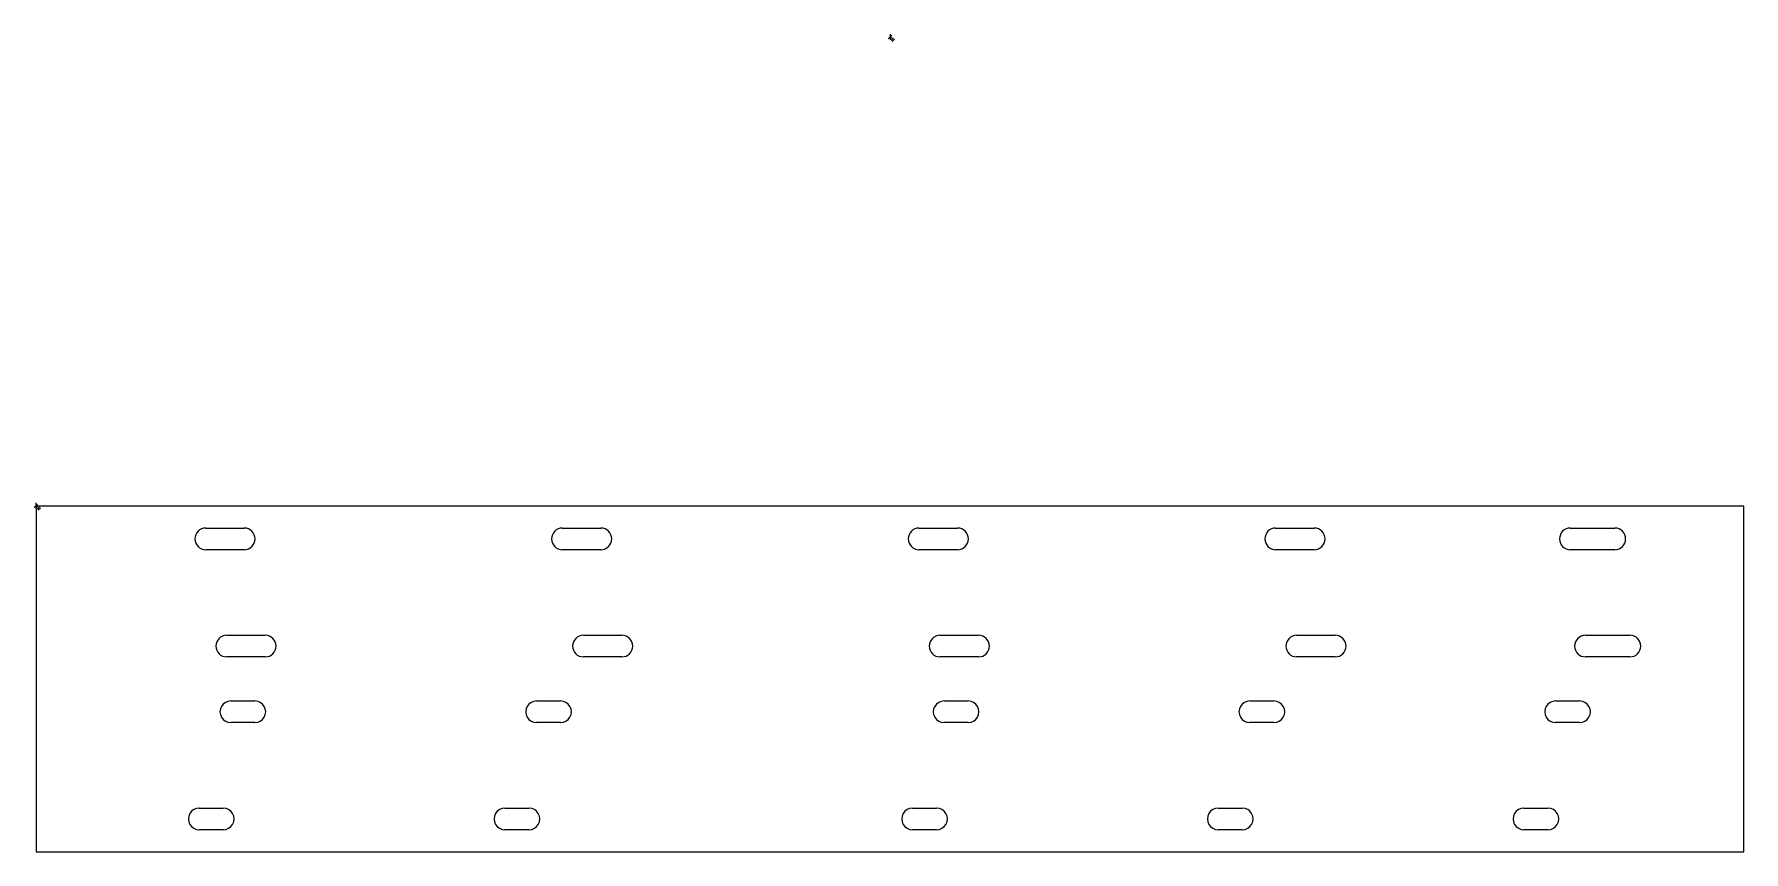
# Model space of a CAD drawing. Extents: x -1 to 790, y 0 to 378.
import ezdxf

# ---------------------------------------------------------------- set-up
doc = ezdxf.new("R2010")
doc.units = 0

msp = doc.modelspace()

# ---------------------------------------------------------------- linework, layer by layer
for p, q in [((0.132393, 160.132665), (0.132393, 0.132975)), ((790.129607, 160.132665), (0.132393, 160.132665)), ((790.129607, 0.132975), (790.129607, 160.132665)), ((73.638843, 145.940168), (73.538301, 144.932636)), ((73.538301, 144.932636), (73.638843, 143.92484)), ((73.929884, 146.878909), (73.638843, 145.940168)), ((73.638843, 143.92484), (73.929884, 142.986364)), ((74.390258, 147.72822), (73.929884, 146.878909)), ((73.929884, 142.986364), (74.390258, 142.137052)), ((75.001445, 148.467994), (74.390258, 147.72822)), ((75.742277, 149.078652), (75.001445, 148.467994)), ((76.591589, 149.539555), (75.742277, 149.078652)), ((77.530858, 149.830861), (76.591589, 149.539555)), ((78.536274, 149.932461), (77.530858, 149.830861)), ((78.536274, 149.932461), (96.390335, 149.932461)), ((97.398396, 149.830861), (96.390335, 149.932461)), ((98.337666, 149.539555), (97.398396, 149.830861)), ((99.186977, 149.078652), (98.337666, 149.539555)), ((99.925164, 148.467994), (99.186977, 149.078652)), ((100.53635, 147.72822), (99.925164, 148.467994)), ((100.996725, 146.878909), (100.53635, 147.72822)), ((100.53635, 142.137052), (100.996725, 142.986364)), ((101.287766, 145.940168), (100.996725, 146.878909)), ((100.996725, 142.986364), (101.287766, 143.92484)), ((101.390953, 144.932636), (101.287766, 145.940168)), ((101.287766, 143.92484), (101.390953, 144.932636)), ((238.638622, 145.940168), (238.537022, 144.932636)), ((238.537022, 144.932636), (238.638622, 143.92484)), ((238.929928, 146.878909), (238.638622, 145.940168)), ((238.638622, 143.92484), (238.929928, 142.986364)), ((239.391096, 147.72822), (238.929928, 146.878909)), ((238.929928, 142.986364), (239.391096, 142.137052)), ((240.001489, 148.467994), (239.391096, 147.72822)), ((240.741528, 149.078652), (240.001489, 148.467994)), ((241.590839, 149.539555), (240.741528, 149.078652)), ((242.529315, 149.830861), (241.590839, 149.539555)), ((243.537112, 149.932461), (242.529315, 149.830861)), ((243.537112, 149.932461), (261.390114, 149.932461)), ((262.397646, 149.830861), (261.38985, 149.932461)), ((263.336122, 149.539555), (262.397646, 149.830861)), ((264.185434, 149.078652), (263.336122, 149.539555)), ((264.925472, 148.467994), (264.185434, 149.078652)), ((265.535865, 147.72822), (264.925472, 148.467994)), ((265.997034, 146.878909), (265.535865, 147.72822)), ((265.535865, 142.137052), (265.997034, 142.986364)), ((266.288339, 145.940168), (265.997034, 146.878909)), ((265.997034, 142.986364), (266.288339, 143.92484)), ((266.389939, 144.932636), (266.288339, 145.940168)), ((266.288339, 143.92484), (266.389939, 144.932636)), ((403.638269, 145.940168), (403.536696, 144.932636)), ((403.536696, 144.932636), (403.638269, 143.92484)), ((403.929628, 146.878909), (403.638269, 145.940168)), ((403.638269, 143.92484), (403.929628, 142.986364)), ((404.390611, 147.72822), (403.929628, 146.878909)), ((403.929628, 142.986364), (404.390611, 142.137052)), ((405.001163, 148.467994), (404.390611, 147.72822)), ((405.741149, 149.078652), (405.001163, 148.467994)), ((406.59046, 149.539555), (405.741149, 149.078652)), ((407.529015, 149.830861), (406.59046, 149.539555)), ((408.53668, 149.932461), (407.529015, 149.830861)), ((408.53668, 149.932461), (426.389629, 149.932461)), ((427.397161, 149.830861), (426.389365, 149.932461)), ((428.335637, 149.539555), (427.397161, 149.830861)), ((429.184949, 149.078652), (428.335637, 149.539555)), ((429.924987, 148.467994), (429.184949, 149.078652)), ((430.535645, 147.72822), (429.924987, 148.467994)), ((430.996549, 146.878909), (430.535645, 147.72822)), ((430.535645, 142.137052), (430.996549, 142.986364)), ((431.287854, 145.940168), (430.996549, 146.878909)), ((430.996549, 142.986364), (431.287854, 143.92484)), ((431.389454, 144.932636), (431.287854, 145.940168)), ((431.287854, 143.92484), (431.389454, 144.932636)), ((568.637917, 145.940168), (568.536317, 144.932636)), ((568.536317, 144.932636), (568.637917, 143.92484)), ((568.929223, 146.878909), (568.637917, 145.940168)), ((568.637917, 143.92484), (568.929223, 142.986364)), ((569.390126, 147.72822), (568.929223, 146.878909)), ((568.929223, 142.986364), (569.390126, 142.137052)), ((570.000784, 148.467994), (569.390126, 147.72822)), ((570.740823, 149.078652), (570.000784, 148.467994)), ((571.590134, 149.539555), (570.740823, 149.078652)), ((572.52861, 149.830861), (571.590134, 149.539555)), ((573.536142, 149.932461), (572.52861, 149.830861)), ((573.536142, 149.932461), (591.389144, 149.932461)), ((592.396676, 149.830861), (591.389144, 149.932461)), ((593.335417, 149.539555), (592.396676, 149.830861)), ((594.184728, 149.078652), (593.335417, 149.539555)), ((594.924502, 148.467994), (594.184728, 149.078652)), ((595.53516, 147.72822), (594.924502, 148.467994)), ((595.996064, 146.878909), (595.53516, 147.72822)), ((595.53516, 142.137052), (595.996064, 142.986364)), ((596.287369, 145.940168), (595.996064, 146.878909)), ((595.996064, 142.986364), (596.287369, 143.92484)), ((596.388969, 144.932636), (596.287369, 145.940168)), ((596.287369, 143.92484), (596.388969, 144.932636)), ((704.957693, 145.940168), (704.857151, 144.932636)), ((704.857151, 144.932636), (704.957693, 143.92484)), ((705.248734, 146.878909), (704.957693, 145.940168)), ((704.957693, 143.92484), (705.248734, 142.986364)), ((705.709109, 147.72822), (705.248734, 146.878909)), ((705.248734, 142.986364), (705.709109, 142.137052)), ((706.320295, 148.467994), (705.709109, 147.72822)), ((707.061128, 149.078652), (706.320295, 148.467994)), ((707.910439, 149.539555), (707.061128, 149.078652)), ((708.847063, 149.830861), (707.910439, 149.539555)), ((709.855124, 149.932461), (708.847063, 149.830861)), ((709.855124, 149.932461), (730.458203, 149.932461)), ((731.466264, 149.830861), (730.458203, 149.932461)), ((732.405533, 149.539555), (731.466264, 149.830861)), ((733.254845, 149.078652), (732.405533, 149.539555)), ((733.993031, 148.467994), (733.254845, 149.078652)), ((734.604218, 147.72822), (733.993031, 148.467994)), ((735.064593, 146.878909), (734.604218, 147.72822)), ((734.604218, 142.137052), (735.064593, 142.986364)), ((735.35828, 145.940168), (735.064593, 146.878909)), ((735.064593, 142.986364), (735.35828, 143.92484)), ((735.458821, 144.932636), (735.35828, 145.940168)), ((735.35828, 143.92484), (735.458821, 144.932636)), ((74.390258, 142.137052), (75.001445, 141.397014)), ((75.001445, 141.397014), (75.742277, 140.786621)), ((75.742277, 140.786621), (76.591589, 140.325453)), ((76.591589, 140.325453), (77.530858, 140.034147)), ((77.530858, 140.034147), (78.536274, 139.932547)), ((96.390335, 139.932547), (78.536274, 139.932547)), ((96.390335, 139.932547), (97.398396, 140.034147)), ((97.398396, 140.034147), (98.337666, 140.325453)), ((98.337666, 140.325453), (99.186977, 140.786621)), ((99.186977, 140.786621), (99.925164, 141.397014)), ((99.925164, 141.397014), (100.53635, 142.137052)), ((239.391096, 142.137052), (240.001489, 141.397014)), ((240.001489, 141.397014), (240.741528, 140.786621)), ((240.741528, 140.786621), (241.590839, 140.325453)), ((241.590839, 140.325453), (242.529315, 140.034147)), ((242.529315, 140.034147), (243.537112, 139.932547)), ((261.390114, 139.932547), (243.537112, 139.932547)), ((261.38985, 139.932547), (262.397646, 140.034147)), ((262.397646, 140.034147), (263.336122, 140.325453)), ((263.336122, 140.325453), (264.185434, 140.786621)), ((264.185434, 140.786621), (264.925472, 141.397014)), ((264.925472, 141.397014), (265.535865, 142.137052)), ((404.390611, 142.137052), (405.001163, 141.397014)), ((405.001163, 141.397014), (405.741149, 140.786621)), ((405.741149, 140.786621), (406.59046, 140.325453)), ((406.59046, 140.325453), (407.529015, 140.034147)), ((407.529015, 140.034147), (408.53668, 139.932547)), ((426.389629, 139.932547), (408.53668, 139.932547)), ((426.389365, 139.932547), (427.397161, 140.034147)), ((427.397161, 140.034147), (428.335637, 140.325453)), ((428.335637, 140.325453), (429.184949, 140.786621)), ((429.184949, 140.786621), (429.924987, 141.397014)), ((429.924987, 141.397014), (430.535645, 142.137052)), ((569.390126, 142.137052), (570.000784, 141.397014)), ((570.000784, 141.397014), (570.740823, 140.786621)), ((570.740823, 140.786621), (571.590134, 140.325453)), ((571.590134, 140.325453), (572.52861, 140.034147)), ((572.52861, 140.034147), (573.536142, 139.932547)), ((591.389144, 139.932547), (573.536142, 139.932547)), ((591.389144, 139.932547), (592.396676, 140.034147)), ((592.396676, 140.034147), (593.335417, 140.325453)), ((593.335417, 140.325453), (594.184728, 140.786621)), ((594.184728, 140.786621), (594.924502, 141.397014)), ((594.924502, 141.397014), (595.53516, 142.137052)), ((705.709109, 142.137052), (706.320295, 141.397014)), ((706.320295, 141.397014), (707.061128, 140.786621)), ((707.061128, 140.786621), (707.910439, 140.325453)), ((707.910439, 140.325453), (708.847063, 140.034147)), ((708.847063, 140.034147), (709.855124, 139.932547)), ((730.458203, 139.932547), (709.855124, 139.932547)), ((730.458203, 139.932547), (731.466264, 140.034147)), ((731.466264, 140.034147), (732.405533, 140.325453)), ((732.405533, 140.325453), (733.254845, 140.786621)), ((733.254845, 140.786621), (733.993031, 141.397014)), ((733.993031, 141.397014), (734.604218, 142.137052)), ((83.362268, 96.340645), (83.261726, 95.332584)), ((83.261726, 95.332584), (83.362268, 94.324523)), ((83.655955, 97.279915), (83.362268, 96.340645)), ((84.116329, 98.129227), (83.655955, 97.279915)), ((84.727516, 98.867413), (84.116329, 98.129227)), ((85.465703, 99.4786), (84.727516, 98.867413)), ((86.315014, 99.938974), (85.465703, 99.4786)), ((87.254284, 100.230016), (86.315014, 99.938974)), ((88.262345, 100.333203), (87.254284, 100.230016)), ((88.262345, 100.333203), (106.11376, 100.333203)), ((107.121821, 100.230016), (106.11376, 100.333203)), ((108.061091, 99.938974), (107.121821, 100.230016)), ((108.910402, 99.4786), (108.061091, 99.938974)), ((109.651235, 98.867413), (108.910402, 99.4786)), ((110.259776, 98.129227), (109.651235, 98.867413)), ((110.722796, 97.279915), (110.259776, 98.129227)), ((111.013837, 96.340645), (110.722796, 97.279915)), ((111.114379, 95.332584), (111.013837, 96.340645)), ((111.013837, 94.324523), (111.114379, 95.332584)), ((248.362841, 96.340645), (248.261241, 95.332584)), ((248.261241, 95.332584), (248.362841, 94.324523)), ((248.654412, 97.279915), (248.362841, 96.340645)), ((249.115315, 98.129227), (248.654412, 97.279915)), ((249.725708, 98.867413), (249.115315, 98.129227)), ((250.465747, 99.4786), (249.725708, 98.867413)), ((251.315058, 99.938974), (250.465747, 99.4786)), ((252.253799, 100.230016), (251.315058, 99.938974)), ((253.261331, 100.333203), (252.253799, 100.230016)), ((253.261331, 100.333203), (271.114333, 100.333203)), ((272.121865, 100.230016), (271.114069, 100.333203)), ((273.060341, 99.938974), (272.121865, 100.230016)), ((273.909653, 99.4786), (273.060341, 99.938974)), ((274.649691, 98.867413), (273.909653, 99.4786)), ((275.260349, 98.129227), (274.649691, 98.867413)), ((275.721253, 97.279915), (275.260349, 98.129227)), ((276.012558, 96.340645), (275.721253, 97.279915)), ((276.114158, 95.332584), (276.012558, 96.340645)), ((276.012558, 94.324523), (276.114158, 95.332584)), ((413.362541, 96.340645), (413.260942, 95.332584)), ((413.260942, 95.332584), (413.362541, 94.324523)), ((413.653874, 97.279915), (413.362541, 96.340645)), ((414.114883, 98.129227), (413.653874, 97.279915)), ((414.725408, 98.867413), (414.114883, 98.129227)), ((415.465394, 99.4786), (414.725408, 98.867413)), ((416.314732, 99.938974), (415.465394, 99.4786)), ((417.253261, 100.230016), (416.314732, 99.938974)), ((418.260952, 100.333203), (417.253261, 100.230016)), ((418.260952, 100.333203), (436.113848, 100.333203)), ((437.12138, 100.230016), (436.113848, 100.333203)), ((438.059856, 99.938974), (437.12138, 100.230016)), ((438.909168, 99.4786), (438.059856, 99.938974)), ((439.649206, 98.867413), (438.909168, 99.4786)), ((440.259864, 98.129227), (439.649206, 98.867413)), ((440.720768, 97.279915), (440.259864, 98.129227)), ((441.012073, 96.340645), (440.720768, 97.279915)), ((441.113673, 95.332584), (441.012073, 96.340645)), ((441.012073, 94.324523), (441.113673, 95.332584)), ((578.362136, 96.340645), (578.260536, 95.332584)), ((578.260536, 95.332584), (578.362136, 94.324523)), ((578.653442, 97.279915), (578.362136, 96.340645)), ((579.114345, 98.129227), (578.653442, 97.279915)), ((579.725003, 98.867413), (579.114345, 98.129227)), ((580.465042, 99.4786), (579.725003, 98.867413)), ((581.314353, 99.938974), (580.465042, 99.4786)), ((582.252829, 100.230016), (581.314353, 99.938974)), ((583.260625, 100.333203), (582.252829, 100.230016)), ((583.260625, 100.333203), (601.113363, 100.333203)), ((602.120895, 100.230016), (601.113363, 100.333203)), ((603.059636, 99.938974), (602.120895, 100.230016)), ((603.908947, 99.4786), (603.059636, 99.938974)), ((604.648986, 98.867413), (603.908947, 99.4786)), ((605.259379, 98.129227), (604.648986, 98.867413)), ((605.720283, 97.279915), (605.259379, 98.129227)), ((606.011853, 96.340645), (605.720283, 97.279915)), ((606.113453, 95.332584), (606.011853, 96.340645)), ((606.011853, 94.324523), (606.113453, 95.332584)), ((711.958559, 96.340645), (711.858018, 95.332584)), ((711.858018, 95.332584), (711.958559, 94.324523)), ((712.2496, 97.279915), (711.958559, 96.340645)), ((712.709975, 98.129227), (712.2496, 97.279915)), ((713.321162, 98.867413), (712.709975, 98.129227)), ((714.061994, 99.4786), (713.321162, 98.867413)), ((714.911305, 99.938974), (714.061994, 99.4786)), ((715.850575, 100.230016), (714.911305, 99.938974)), ((716.858636, 100.333203), (715.850575, 100.230016)), ((716.858636, 100.333203), (737.461715, 100.333203)), ((738.46713, 100.230016), (737.459069, 100.333203)), ((739.4064, 99.938974), (738.46713, 100.230016)), ((740.255711, 99.4786), (739.4064, 99.938974)), ((740.996543, 98.867413), (740.255711, 99.4786)), ((741.605084, 98.129227), (740.996543, 98.867413)), ((742.068105, 97.279915), (741.605084, 98.129227)), ((742.359146, 96.340645), (742.068105, 97.279915)), ((742.459687, 95.332584), (742.359146, 96.340645)), ((742.359146, 94.324523), (742.459687, 95.332584)), ((83.362268, 94.324523), (83.655955, 93.385253)), ((83.655955, 93.385253), (84.116329, 92.535942)), ((84.116329, 92.535942), (84.727516, 91.797755)), ((84.727516, 91.797755), (85.465703, 91.186569)), ((85.465703, 91.186569), (86.315014, 90.726194)), ((86.315014, 90.726194), (87.254284, 90.435153)), ((87.254284, 90.435153), (88.262345, 90.331965)), ((106.11376, 90.331965), (88.262345, 90.331965)), ((106.11376, 90.331965), (107.121821, 90.435153)), ((107.121821, 90.435153), (108.061091, 90.726194)), ((108.061091, 90.726194), (108.910402, 91.186569)), ((108.910402, 91.186569), (109.651235, 91.797755)), ((109.651235, 91.797755), (110.259776, 92.535942)), ((110.259776, 92.535942), (110.722796, 93.385253)), ((110.722796, 93.385253), (111.013837, 94.324523)), ((248.362841, 94.324523), (248.654412, 93.385253)), ((248.654412, 93.385253), (249.115315, 92.535942)), ((249.115315, 92.535942), (249.725708, 91.797755)), ((249.725708, 91.797755), (250.465747, 91.186569)), ((250.465747, 91.186569), (251.315058, 90.726194)), ((251.315058, 90.726194), (252.253799, 90.435153)), ((252.253799, 90.435153), (253.261331, 90.331965)), ((271.114333, 90.331965), (253.261331, 90.331965)), ((271.114069, 90.331965), (272.121865, 90.435153)), ((272.121865, 90.435153), (273.060341, 90.726194)), ((273.060341, 90.726194), (273.909653, 91.186569)), ((273.909653, 91.186569), (274.649691, 91.797755)), ((274.649691, 91.797755), (275.260349, 92.535942)), ((275.260349, 92.535942), (275.721253, 93.385253)), ((275.721253, 93.385253), (276.012558, 94.324523)), ((413.362541, 94.324523), (413.653874, 93.385253)), ((413.653874, 93.385253), (414.114883, 92.535942)), ((414.114883, 92.535942), (414.725408, 91.797755)), ((414.725408, 91.797755), (415.465394, 91.186569)), ((415.465394, 91.186569), (416.314732, 90.726194)), ((416.314732, 90.726194), (417.253261, 90.435153)), ((417.253261, 90.435153), (418.260952, 90.331965)), ((436.113848, 90.331965), (418.260952, 90.331965)), ((436.113848, 90.331965), (437.12138, 90.435153)), ((437.12138, 90.435153), (438.059856, 90.726194)), ((438.059856, 90.726194), (438.909168, 91.186569)), ((438.909168, 91.186569), (439.649206, 91.797755)), ((439.649206, 91.797755), (440.259864, 92.535942)), ((440.259864, 92.535942), (440.720768, 93.385253)), ((440.720768, 93.385253), (441.012073, 94.324523)), ((578.362136, 94.324523), (578.653442, 93.385253)), ((578.653442, 93.385253), (579.114345, 92.535942)), ((579.114345, 92.535942), (579.725003, 91.797755)), ((579.725003, 91.797755), (580.465042, 91.186569)), ((580.465042, 91.186569), (581.314353, 90.726194)), ((581.314353, 90.726194), (582.252829, 90.435153)), ((582.252829, 90.435153), (583.260625, 90.331965)), ((601.113363, 90.331965), (583.260625, 90.331965)), ((601.113363, 90.331965), (602.120895, 90.435153)), ((602.120895, 90.435153), (603.059636, 90.726194)), ((603.059636, 90.726194), (603.908947, 91.186569)), ((603.908947, 91.186569), (604.648986, 91.797755)), ((604.648986, 91.797755), (605.259379, 92.535942)), ((605.259379, 92.535942), (605.720283, 93.385253)), ((605.720283, 93.385253), (606.011853, 94.324523)), ((711.958559, 94.324523), (712.2496, 93.385253)), ((712.2496, 93.385253), (712.709975, 92.535942)), ((712.709975, 92.535942), (713.321162, 91.797755)), ((713.321162, 91.797755), (714.061994, 91.186569)), ((714.061994, 91.186569), (714.911305, 90.726194)), ((714.911305, 90.726194), (715.850575, 90.435153)), ((715.850575, 90.435153), (716.858636, 90.331965)), ((737.461715, 90.331965), (716.858636, 90.331965)), ((737.459069, 90.331965), (738.46713, 90.435153)), ((738.46713, 90.435153), (739.4064, 90.726194)), ((739.4064, 90.726194), (740.255711, 91.186569)), ((740.255711, 91.186569), (740.996543, 91.797755)), ((740.996543, 91.797755), (741.605084, 92.535942)), ((741.605084, 92.535942), (742.068105, 93.385253)), ((742.068105, 93.385253), (742.359146, 94.324523)), ((85.328119, 66.215225), (85.161432, 64.931997)), ((85.161432, 64.931997), (85.328119, 63.64877)), ((85.830827, 67.432307), (85.328119, 66.215225)), ((85.328119, 63.64877), (85.830827, 62.431688)), ((86.632514, 68.474764), (85.830827, 67.432307)), ((87.659096, 69.263221), (86.632514, 68.474764)), ((88.855011, 69.760637), (87.659096, 69.263221)), ((90.159405, 69.932616), (88.855011, 69.760637)), ((90.159405, 69.932616), (101.303641, 69.932616)), ((102.608035, 69.760637), (101.303641, 69.932616)), ((103.80395, 69.263221), (102.608035, 69.760637)), ((104.830532, 68.474764), (103.80395, 69.263221)), ((105.632219, 67.432307), (104.830532, 68.474764)), ((106.134927, 66.215225), (105.632219, 67.432307)), ((105.632219, 62.431688), (106.134927, 63.64877)), ((106.30426, 64.931997), (106.134927, 66.215225)), ((106.134927, 63.64877), (106.30426, 64.931997)), ((226.755935, 66.215225), (226.588454, 64.931997)), ((226.588454, 64.931997), (226.755935, 63.64877)), ((227.258378, 67.432307), (226.755935, 66.215225)), ((226.755935, 63.64877), (227.258378, 62.431688)), ((228.060594, 68.474764), (227.258378, 67.432307)), ((229.088499, 69.263221), (228.060594, 68.474764)), ((230.283885, 69.760637), (229.088499, 69.263221)), ((231.588544, 69.932616), (230.283885, 69.760637)), ((231.588544, 69.932616), (242.731457, 69.932616)), ((244.035851, 69.760637), (242.731457, 69.932616)), ((245.231501, 69.263221), (244.035851, 69.760637)), ((246.259406, 68.474764), (245.231501, 69.263221)), ((247.061622, 67.432307), (246.259406, 68.474764)), ((247.5638, 66.215225), (247.061622, 67.432307)), ((247.061622, 62.431688), (247.5638, 63.64877)), ((247.731282, 64.931997), (247.5638, 66.215225)), ((247.5638, 63.64877), (247.731282, 64.931997)), ((415.326991, 66.215225), (415.15951, 64.931997)), ((415.15951, 64.931997), (415.326991, 63.64877)), ((415.829381, 67.432307), (415.326991, 66.215225)), ((415.326991, 63.64877), (415.829381, 62.431688)), ((416.63157, 68.474764), (415.829381, 67.432307)), ((417.659502, 69.263221), (416.63157, 68.474764)), ((418.854914, 69.760637), (417.659502, 69.263221)), ((420.15952, 69.932616), (418.854914, 69.760637)), ((420.15952, 69.932616), (431.302407, 69.932616)), ((432.606801, 69.760637), (431.302407, 69.932616)), ((433.802451, 69.263221), (432.606801, 69.760637)), ((434.830356, 68.474764), (433.802451, 69.263221)), ((435.632572, 67.432307), (434.830356, 68.474764)), ((436.13475, 66.215225), (435.632572, 67.432307)), ((435.632572, 62.431688), (436.13475, 63.64877)), ((436.302231, 64.931997), (436.13475, 66.215225)), ((436.13475, 63.64877), (436.302231, 64.931997)), ((556.75523, 66.215225), (556.587749, 64.931997)), ((556.587749, 64.931997), (556.75523, 63.64877)), ((557.257673, 67.432307), (556.75523, 66.215225)), ((556.75523, 63.64877), (557.257673, 62.431688)), ((558.059888, 68.474764), (557.257673, 67.432307)), ((559.087793, 69.263221), (558.059888, 68.474764)), ((560.283179, 69.760637), (559.087793, 69.263221)), ((561.587838, 69.932616), (560.283179, 69.760637)), ((561.587574, 69.932616), (572.730487, 69.932616)), ((574.035145, 69.760637), (572.730487, 69.932616)), ((575.230531, 69.263221), (574.035145, 69.760637)), ((576.258436, 68.474764), (575.230531, 69.263221)), ((577.060652, 67.432307), (576.258436, 68.474764)), ((577.563095, 66.215225), (577.060652, 67.432307)), ((577.060652, 62.431688), (577.563095, 63.64877)), ((577.730576, 64.931997), (577.563095, 66.215225)), ((577.563095, 63.64877), (577.730576, 64.931997)), ((698.184368, 66.215225), (698.015035, 64.931997)), ((698.015035, 64.931997), (698.184368, 63.64877)), ((698.687076, 67.432307), (698.184368, 66.215225)), ((698.184368, 63.64877), (698.687076, 62.431688)), ((699.488762, 68.474764), (698.687076, 67.432307)), ((700.515344, 69.263221), (699.488762, 68.474764)), ((701.71126, 69.760637), (700.515344, 69.263221)), ((703.015654, 69.932616), (701.71126, 69.760637)), ((703.015654, 69.932616), (714.15989, 69.932616)), ((715.464284, 69.760637), (714.15989, 69.932616)), ((716.657553, 69.263221), (715.464284, 69.760637)), ((717.686781, 68.474764), (716.657553, 69.263221)), ((718.488468, 67.432307), (717.686781, 68.474764)), ((718.991175, 66.215225), (718.488468, 67.432307)), ((718.488468, 62.431688), (718.991175, 63.64877)), ((719.157863, 64.931997), (718.991175, 66.215225)), ((718.991175, 63.64877), (719.157863, 64.931997)), ((85.830827, 62.431688), (86.632514, 61.389231)), ((86.632514, 61.389231), (87.659096, 60.60342)), ((87.659096, 60.60342), (88.855011, 60.106004)), ((88.855011, 60.106004), (90.159405, 59.934025)), ((101.303641, 59.931379), (90.159405, 59.931379)), ((101.303641, 59.934025), (102.608035, 60.106004)), ((102.608035, 60.106004), (103.80395, 60.60342)), ((103.80395, 60.60342), (104.830532, 61.389231)), ((104.830532, 61.389231), (105.632219, 62.431688)), ((227.258378, 62.431688), (228.060594, 61.389231)), ((228.060594, 61.389231), (229.088499, 60.60342)), ((229.088499, 60.60342), (230.283885, 60.106004)), ((230.283885, 60.106004), (231.588544, 59.934025)), ((242.731457, 59.931379), (231.588544, 59.931379)), ((242.731457, 59.934025), (244.035851, 60.106004)), ((244.035851, 60.106004), (245.231501, 60.60342)), ((245.231501, 60.60342), (246.259406, 61.389231)), ((246.259406, 61.389231), (247.061622, 62.431688)), ((415.829381, 62.431688), (416.63157, 61.389231)), ((416.63157, 61.389231), (417.659502, 60.60342)), ((417.659502, 60.60342), (418.854914, 60.106004)), ((418.854914, 60.106004), (420.15952, 59.934025)), ((431.302407, 59.931379), (420.15952, 59.931379)), ((431.302407, 59.934025), (432.606801, 60.106004)), ((432.606801, 60.106004), (433.802451, 60.60342)), ((433.802451, 60.60342), (434.830356, 61.389231)), ((434.830356, 61.389231), (435.632572, 62.431688)), ((557.257673, 62.431688), (558.059888, 61.389231)), ((558.059888, 61.389231), (559.087793, 60.60342)), ((559.087793, 60.60342), (560.283179, 60.106004)), ((560.283179, 60.106004), (561.587838, 59.934025)), ((572.730487, 59.931379), (561.587574, 59.931379)), ((572.730487, 59.934025), (574.035145, 60.106004)), ((574.035145, 60.106004), (575.230531, 60.60342)), ((575.230531, 60.60342), (576.258436, 61.389231)), ((576.258436, 61.389231), (577.060652, 62.431688)), ((698.687076, 62.431688), (699.488762, 61.389231)), ((699.488762, 61.389231), (700.515344, 60.60342)), ((700.515344, 60.60342), (701.71126, 60.106004)), ((701.71126, 60.106004), (703.015654, 59.934025)), ((714.15989, 59.931379), (703.015654, 59.931379)), ((714.15989, 59.934025), (715.464284, 60.106004)), ((715.464284, 60.106004), (716.657553, 60.60342)), ((716.657553, 60.60342), (717.686781, 61.389231)), ((717.686781, 61.389231), (718.488468, 62.431688)), ((70.699325, 16.616496), (70.532638, 15.333268)), ((71.202033, 17.833578), (70.699325, 16.616496)), ((72.00372, 18.876035), (71.202033, 17.833578)), ((73.032947, 19.661846), (72.00372, 18.876035)), ((74.226217, 20.159262), (73.032947, 19.661846)), ((75.530611, 20.333887), (74.226217, 20.159262)), ((75.530611, 20.331241), (86.674847, 20.331241)), ((87.979241, 20.159262), (86.674847, 20.333887)), ((89.175156, 19.661846), (87.979241, 20.159262)), ((90.201738, 18.876035), (89.175156, 19.661846)), ((91.006071, 17.833578), (90.201738, 18.876035)), ((91.506133, 16.616496), (91.006071, 17.833578)), ((91.675466, 15.333268), (91.506133, 16.616496)), ((212.127406, 16.616496), (211.959925, 15.333268)), ((212.629849, 17.833578), (212.127406, 16.616496)), ((213.432064, 18.876035), (212.629849, 17.833578)), ((214.459969, 19.661846), (213.432064, 18.876035)), ((215.655355, 20.159262), (214.459969, 19.661846)), ((216.960014, 20.333887), (215.655355, 20.159262)), ((216.960014, 20.331241), (228.102927, 20.331241)), ((229.407321, 20.159262), (228.102927, 20.333887)), ((230.602972, 19.661846), (229.407321, 20.159262)), ((231.630877, 18.876035), (230.602972, 19.661846)), ((232.433092, 17.833578), (231.630877, 18.876035)), ((232.935271, 16.616496), (232.433092, 17.833578)), ((233.102752, 15.333268), (232.935271, 16.616496)), ((400.698461, 16.616496), (400.53098, 15.333268)), ((401.200852, 17.833578), (400.698461, 16.616496)), ((402.003041, 18.876035), (401.200852, 17.833578)), ((403.030972, 19.661846), (402.003041, 18.876035)), ((404.226385, 20.159262), (403.030972, 19.661846)), ((405.530964, 20.333887), (404.226385, 20.159262)), ((405.530964, 20.331241), (416.673798, 20.331241)), ((417.978377, 20.159262), (416.673798, 20.333887)), ((419.17379, 19.661846), (417.978377, 20.159262)), ((420.201747, 18.876035), (419.17379, 19.661846)), ((421.00391, 17.833578), (420.201747, 18.876035)), ((421.506327, 16.616496), (421.00391, 17.833578)), ((421.673702, 15.333268), (421.506327, 16.616496)), ((542.1267, 16.616496), (541.959219, 15.333268)), ((542.629143, 17.833578), (542.1267, 16.616496)), ((543.431359, 18.876035), (542.629143, 17.833578)), ((544.459264, 19.661846), (543.431359, 18.876035)), ((545.65465, 20.159262), (544.459264, 19.661846)), ((546.959309, 20.333887), (545.65465, 20.159262)), ((546.959044, 20.331241), (558.101957, 20.331241)), ((559.406616, 20.159262), (558.101957, 20.333887)), ((560.602002, 19.661846), (559.406616, 20.159262)), ((561.629907, 18.876035), (560.602002, 19.661846)), ((562.432123, 17.833578), (561.629907, 18.876035)), ((562.934566, 16.616496), (562.432123, 17.833578)), ((563.102047, 15.333268), (562.934566, 16.616496)), ((683.555574, 16.616496), (683.386241, 15.333268)), ((684.058282, 17.833578), (683.555574, 16.616496)), ((684.859968, 18.876035), (684.058282, 17.833578)), ((685.88655, 19.661846), (684.859968, 18.876035)), ((687.082466, 20.159262), (685.88655, 19.661846)), ((688.38686, 20.333887), (687.082466, 20.159262)), ((688.38686, 20.331241), (699.531096, 20.331241)), ((700.83549, 20.159262), (699.531096, 20.333887)), ((702.031405, 19.661846), (700.83549, 20.159262)), ((703.057987, 18.876035), (702.031405, 19.661846)), ((703.859674, 17.833578), (703.057987, 18.876035)), ((704.362381, 16.616496), (703.859674, 17.833578)), ((704.529069, 15.333268), (704.362381, 16.616496)), ((70.532638, 15.333268), (70.699325, 14.050041)), ((70.699325, 14.050041), (71.202033, 12.832959)), ((71.202033, 12.832959), (72.00372, 11.790502)), ((72.00372, 11.790502), (73.032947, 11.002045)), ((73.032947, 11.002045), (74.226217, 10.507274)), ((74.226217, 10.507274), (75.530611, 10.33265)), ((86.674847, 10.33265), (75.530611, 10.33265)), ((86.674847, 10.33265), (87.979241, 10.507274)), ((87.979241, 10.507274), (89.175156, 11.002045)), ((89.175156, 11.002045), (90.201738, 11.790502)), ((90.201738, 11.790502), (91.006071, 12.832959)), ((91.006071, 12.832959), (91.506133, 14.050041)), ((91.506133, 14.050041), (91.675466, 15.333268)), ((211.959925, 15.333268), (212.127406, 14.050041)), ((212.127406, 14.050041), (212.629849, 12.832959)), ((212.629849, 12.832959), (213.432064, 11.790502)), ((213.432064, 11.790502), (214.459969, 11.002045)), ((214.459969, 11.002045), (215.655355, 10.507274)), ((215.655355, 10.507274), (216.960014, 10.33265)), ((228.102927, 10.33265), (216.960014, 10.33265)), ((228.102927, 10.33265), (229.407321, 10.507274)), ((229.407321, 10.507274), (230.602972, 11.002045)), ((230.602972, 11.002045), (231.630877, 11.790502)), ((231.630877, 11.790502), (232.433092, 12.832959)), ((232.433092, 12.832959), (232.935271, 14.050041)), ((232.935271, 14.050041), (233.102752, 15.333268)), ((400.53098, 15.333268), (400.698461, 14.050041)), ((400.698461, 14.050041), (401.200852, 12.832959)), ((401.200852, 12.832959), (402.003041, 11.790502)), ((402.003041, 11.790502), (403.030972, 11.002045)), ((403.030972, 11.002045), (404.226385, 10.507274)), ((404.226385, 10.507274), (405.530964, 10.33265)), ((416.673798, 10.33265), (405.530964, 10.33265)), ((416.673798, 10.33265), (417.978377, 10.507274)), ((417.978377, 10.507274), (419.17379, 11.002045)), ((419.17379, 11.002045), (420.201747, 11.790502)), ((420.201747, 11.790502), (421.00391, 12.832959)), ((421.00391, 12.832959), (421.506327, 14.050041)), ((421.506327, 14.050041), (421.673702, 15.333268)), ((541.959219, 15.333268), (542.1267, 14.050041)), ((542.1267, 14.050041), (542.629143, 12.832959)), ((542.629143, 12.832959), (543.431359, 11.790502)), ((543.431359, 11.790502), (544.459264, 11.002045)), ((544.459264, 11.002045), (545.65465, 10.507274)), ((545.65465, 10.507274), (546.959309, 10.33265)), ((558.101957, 10.33265), (546.959044, 10.33265)), ((558.101957, 10.33265), (559.406616, 10.507274)), ((559.406616, 10.507274), (560.602002, 11.002045)), ((560.602002, 11.002045), (561.629907, 11.790502)), ((561.629907, 11.790502), (562.432123, 12.832959)), ((562.432123, 12.832959), (562.934566, 14.050041)), ((562.934566, 14.050041), (563.102047, 15.333268)), ((683.386241, 15.333268), (683.555574, 14.050041)), ((683.555574, 14.050041), (684.058282, 12.832959)), ((684.058282, 12.832959), (684.859968, 11.790502)), ((684.859968, 11.790502), (685.88655, 11.002045)), ((685.88655, 11.002045), (687.082466, 10.507274)), ((687.082466, 10.507274), (688.38686, 10.33265)), ((699.531096, 10.33265), (688.38686, 10.33265)), ((699.531096, 10.33265), (700.83549, 10.507274)), ((700.83549, 10.507274), (702.031405, 11.002045)), ((702.031405, 11.002045), (703.057987, 11.790502)), ((703.057987, 11.790502), (703.859674, 12.832959)), ((703.859674, 12.832959), (704.362381, 14.050041)), ((704.362381, 14.050041), (704.529069, 15.333268)), ((0.132393, 0.132975), (790.129607, 0.132975))]:
    msp.add_line(p, q)
at = {"layer": 'Layer 1'}
for p, q in [((395.924749, 377.925749), (394.337251, 376.338251)), ((395.131, 378.454912), (395.131, 375.809088)), ((396.189332, 377.132), (395.131, 376.073668)), ((396.718495, 376.602834), (395.660166, 375.544505)), ((397.247661, 376.073668), (396.189332, 375.015339)), ((0.793749, 161.057749), (-0.793749, 159.470251)), ((0, 161.586915), (0, 158.941085)), ((1.058332, 160.264), (0, 159.205668)), ((1.587498, 159.734834), (0.529166, 158.676502)), ((2.116664, 159.205668), (1.058332, 158.147336))]:
    msp.add_line(p, q, dxfattribs=at)

doc.saveas('drawing.dxf')
